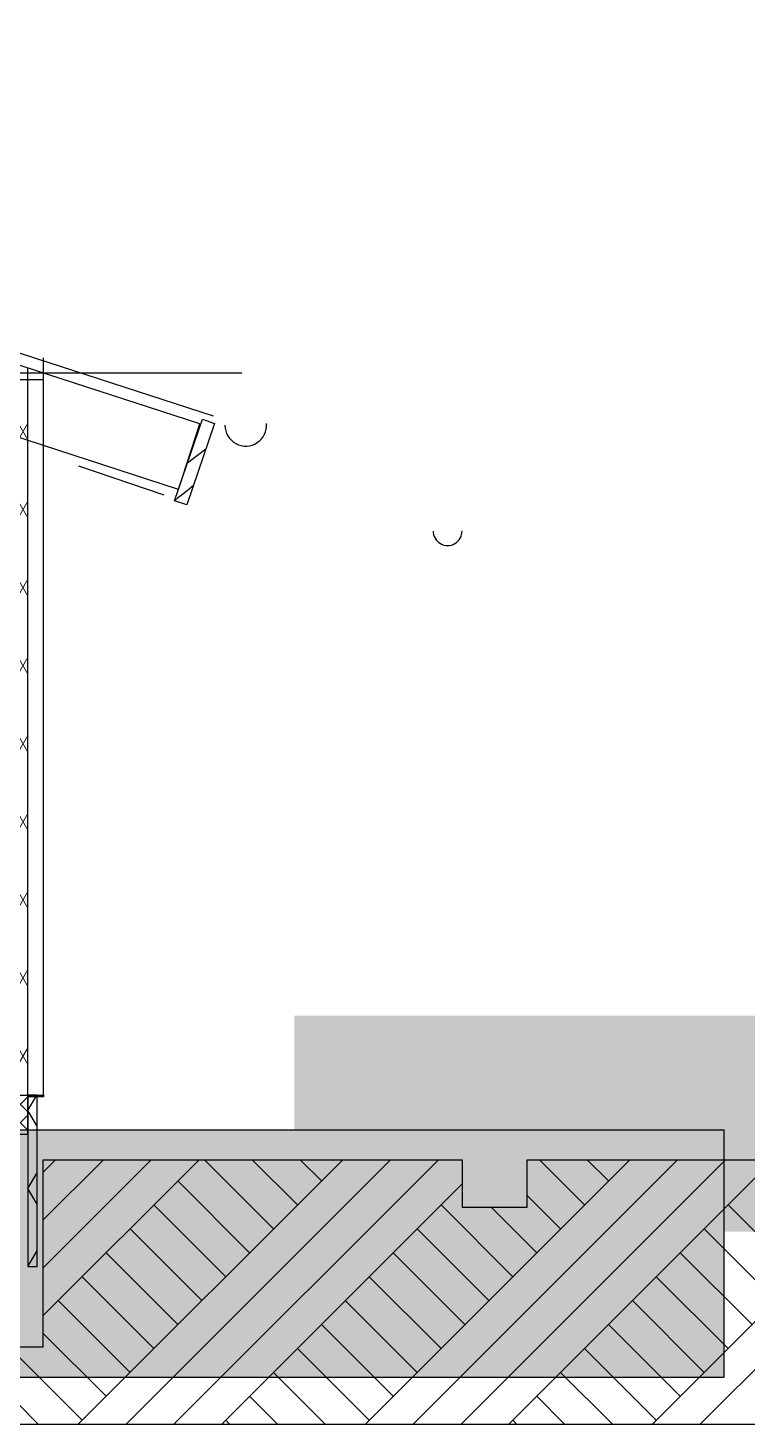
# Model space of a CAD drawing. Header units: millimetres. Extents: x -242231 to 419123, y -2399 to 525285.
# Drawn here: x -212732 to -209969, y 25203 to 30569 of the extents above; entities that cross this region are included whole.
import ezdxf

# ---------------------------------------------------------------- set-up
doc = ezdxf.new("R2010")
doc.units = ezdxf.units.MM
doc.set_wipeout_variables(frame=1)
doc.linetypes.add('Wipeout_Contour', pattern=[1000, 0, -1000])
doc.layers.add('Marker - Section', color=7, linetype='Continuous')

# ---------------------------------------------------------------- blocks, each defined once
blk = doc.blocks.new('*X304')
at = {"layer": 'Marker - Section', "color": 251, "linetype": 'Continuous', "lineweight": 25}
for p, q in [((11354.4, 2482.6), (11321.9, 2457.8)), ((11321.9, 2457.8), (11283.2, 2428.8)), ((11264.2, 2308.1), (11245.9, 2293.5)), ((11282.5, 2322.7), (11264.2, 2308.1)), ((11300.8, 2337.3), (11282.5, 2322.7)), ((11306, 2341.4), (11300.8, 2337.3)), ((11245.9, 2293.5), (11233.6, 2283.9))]:
    blk.add_line(p, q, dxfattribs=at)

msp = doc.modelspace()

# ---------------------------------------------------------------- hatches: boundary and pattern name
at = {"linetype": 'Continuous', "lineweight": 0}
msp.add_hatch(color=255, dxfattribs=at).paths.add_polyline_path([(-212841.547, 25384.267), (-210056.235, 25384.267), (-210056.235, 26334.267), (-212841.547, 26334.267)], flags=0)

# ---------------------------------------------------------------- linework, layer by layer
at = {"linetype": 'Continuous'}
for p, q in [((-216615.726, 30568.535), (-212020.66, 29078.131)), ((-212071.258, 29046.828), (-216621.147, 30525.176)), ((-212153.146, 28794.804), (-216621.147, 30246.546)), ((-212671.886, 28578.142), (-212671.886, 29300.524)), ((-211910.796, 29241.5), (-214231.044, 29241.5)), ((-212731.886, 28728.126), (-212731.886, 29261.2)), ((-212901.886, 29217.467), (-212731.886, 29217.467)), ((-212731.886, 29217.467), (-212671.886, 29217.467)), ((-212671.886, 28080.309), (-212671.886, 29238.68)), ((-212169.267, 28751.418), (-212061.846, 29064.522)), ((-212153.146, 28794.804), (-212071.258, 29046.828)), ((-212014.618, 29048.319), (-212122.039, 28735.215)), ((-212061.846, 29064.522), (-212014.618, 29048.319)), ((-212208.764, 28772.85), (-212536.051, 28883.894)), ((-212122.039, 28735.215), (-212169.267, 28751.418)), ((-218111.428, 26317.467), (-212732.089, 26317.467)), ((-212841.547, 26334.267), (-210056.235, 26334.267)), ((-210056.235, 25384.267), (-210056.235, 26334.267)), ((-211062.854, 26217.919), (-212674.558, 26217.919)), ((-212674.558, 26217.919), (-212674.558, 25498.537)), ((-211062.854, 26035.825), (-211062.854, 26217.919)), ((-208014.184, 26217.919), (-210814.633, 26217.919)), ((-210814.633, 26217.919), (-210814.633, 26035.825)), ((-210814.633, 26035.825), (-211062.854, 26035.825)), ((-212732.089, 25808.67), (-212697.071, 25808.67)), ((-212674.558, 25498.537), (-213004.821, 25498.537)), ((-212841.547, 25384.267), (-210056.235, 25384.267)), ((-232766.233, 25203.363), (-208014.184, 25203.363))]:
    msp.add_line(p, q, dxfattribs=at)
at = {"color": 251, "linetype": 'Continuous', "lineweight": 25}
for p, q in [((-212697.071, 26348.018), (-212732.089, 26408.67)), ((-212732.089, 26108.67), (-212697.071, 26169.322)), ((-212697.071, 26048.018), (-212732.089, 26108.67)), ((-212732.089, 25808.67), (-212697.071, 25869.322))]:
    msp.add_line(p, q, dxfattribs=at)
at = {"color": 251, "linetype": 'Continuous', "lineweight": 15}
for p, q in [((-212674.558, 26170.436), (-212627.075, 26217.919)), ((-212674.558, 25618.892), (-212075.532, 26217.919)), ((-212674.558, 25802.74), (-212259.38, 26217.919)), ((-212674.558, 25986.588), (-212443.227, 26217.919)), ((-212538.544, 25203.363), (-211523.989, 26217.919)), ((-212354.696, 25203.363), (-211340.141, 26217.919)), ((-212170.848, 25203.363), (-211156.293, 26217.919)), ((-211788.28, 25953.627), (-212052.572, 26217.919)), ((-211696.356, 26045.551), (-211868.724, 26217.919)), ((-211604.432, 26137.475), (-211684.876, 26217.919)), ((-211435.457, 25203.363), (-210420.902, 26217.919)), ((-211251.61, 25203.363), (-210237.054, 26217.919)), ((-211067.762, 25203.363), (-210053.206, 26217.919)), ((-210883.914, 25203.363), (-209869.359, 26217.919)), ((-210593.27, 26045.551), (-210765.637, 26217.919)), ((-210501.346, 26137.475), (-210581.789, 26217.919)), ((-210332.371, 25203.363), (-209317.815, 26217.919)), ((-210148.523, 25203.363), (-209133.968, 26217.919)), ((-211880.204, 25861.703), (-212155.976, 26137.475)), ((-211987.001, 25203.363), (-211062.854, 26127.51)), ((-210685.194, 25953.627), (-210814.633, 26083.067)), ((-211972.128, 25769.78), (-212247.899, 26045.551)), ((-210869.041, 25769.78), (-211144.813, 26045.551)), ((-210777.117, 25861.703), (-210951.239, 26035.825)), ((-209765.955, 25769.78), (-210041.726, 26045.551)), ((-212064.052, 25677.856), (-212339.823, 25953.627)), ((-210960.965, 25677.856), (-211236.737, 25953.627)), ((-209857.879, 25677.856), (-210133.65, 25953.627)), ((-212155.976, 25585.932), (-212431.747, 25861.703)), ((-211052.889, 25585.932), (-211328.661, 25861.703)), ((-209949.802, 25585.932), (-210225.574, 25861.703)), ((-212247.899, 25494.008), (-212523.671, 25769.78)), ((-211144.813, 25494.008), (-211420.585, 25769.78)), ((-210041.726, 25494.008), (-210317.498, 25769.78)), ((-212339.823, 25402.084), (-212615.595, 25677.856)), ((-211236.737, 25402.084), (-211512.508, 25677.856)), ((-210133.65, 25402.084), (-210409.422, 25677.856)), ((-212431.747, 25310.16), (-212674.558, 25552.971)), ((-211328.661, 25310.16), (-211604.432, 25585.932)), ((-210225.574, 25310.16), (-210501.346, 25585.932)), ((-212523.671, 25218.236), (-212799.443, 25494.008)), ((-211420.585, 25218.236), (-211696.356, 25494.008)), ((-210317.498, 25218.236), (-210593.27, 25494.008)), ((-212692.646, 25203.363), (-212891.367, 25402.084)), ((-211589.559, 25203.363), (-211788.28, 25402.084)), ((-210486.473, 25203.363), (-210685.194, 25402.084)), ((-211773.407, 25203.363), (-211880.204, 25310.16)), ((-210670.321, 25203.363), (-210777.117, 25310.16)), ((-211957.255, 25203.363), (-211972.128, 25218.236)), ((-210854.168, 25203.363), (-210869.041, 25218.236))]:
    msp.add_line(p, q, dxfattribs=at)
at = {"linetype": 'Continuous'}
for centre, radius, start, end in [((-211895.124, 29041.578), 79.985, 180, 5.226823), ((-211119.537, 28634.894), 55.498, 179.58179, 1.181189)]:
    msp.add_arc(centre, radius, start, end, dxfattribs=at)

# ---------------------------------------------------------------- block references
at = {"color": 251, "linetype": 'Continuous', "lineweight": 25}
msp.add_blockref('*X304', (-223402.723, 26467.467), dxfattribs=at)

# ---------------------------------------------------------------- wipeouts: each hides what was drawn before it
at = {"color": 254, "linetype": 'Wipeout_Contour', "lineweight": 0, "ltscale": 42803.01913}
msp.add_wipeout([(-212732.089, 26467.467), (-212732.089, 26461.334), (-212671.85, 26461.334), (-212671.85, 26467.467)], dxfattribs=at)

# ---------------------------------------------------------------- next in the draw order: hatches: boundary and pattern name
at = {"linetype": 'Continuous', "lineweight": 0}
h = msp.add_hatch(dxfattribs=at)
h.set_pattern_fill('BATT_INSULATION', color=1, style=0, pattern_type=2)
h.set_pattern_definition([(60, (-223402.72, 26467.47), (-129.9038, 75), []), (120, (-223402.72, 26467.47), (129.9038, 75), [])])
h.paths.add_polyline_path([(-212731.886, 29217.467), (-212901.886, 29217.467), (-212901.886, 26467.467), (-212731.886, 26467.467)], flags=0)
msp.add_hatch(color=255, dxfattribs=at).paths.add_polyline_path([(-208938.098, 25943.074), (-208938.098, 26773.066), (-211708.457, 26773.066), (-211708.457, 26279.405), (-212725.388, 26279.405), (-212725.388, 25877.504), (-211708.457, 25877.504), (-211708.457, 25943.074)], flags=0)
h = msp.add_hatch(dxfattribs=at)
h.set_pattern_fill('GRID_5X5_DIAGONAL', color=1, style=0, pattern_type=2)
h.set_pattern_definition([(45, (-223402.723, 26467.467), (-35.35534, 35.35534), []), (135, (-223402.723, 26467.467), (35.35534, 35.35534), [])])
h.paths.add_polyline_path([(-218111.428, 26317.467), (-212732.089, 26317.467), (-212732.089, 26467.467), (-218111.428, 26467.467)], flags=0)

# ---------------------------------------------------------------- next in the draw order: linework, layer by layer
at = {"linetype": 'Continuous'}
for p, q in [((-212731.886, 26467.467), (-212731.886, 29217.467)), ((-212731.886, 26467.467), (-212731.886, 29217.467)), ((-212671.886, 26467.467), (-212671.886, 29217.467)), ((-218111.428, 26467.467), (-212732.089, 26467.467)), ((-212901.886, 26467.467), (-212731.886, 26467.467)), ((-212732.089, 26317.467), (-212732.089, 26467.467)), ((-212697.071, 26467.467), (-212732.089, 26467.467)), ((-212732.089, 26467.467), (-212732.089, 25808.67)), ((-212671.85, 26461.334), (-212732.089, 26461.334)), ((-212731.886, 26467.467), (-212671.886, 26467.467)), ((-212697.071, 25808.67), (-212697.071, 26467.467)), ((-212671.85, 26467.467), (-212671.886, 26467.467)), ((-212671.85, 26467.467), (-212671.85, 26461.334))]:
    msp.add_line(p, q, dxfattribs=at)
at = {"color": 251, "linetype": 'Continuous', "lineweight": 25}
msp.add_line((-212732.089, 26408.67), (-212698.142, 26467.467), dxfattribs=at)

doc.saveas('drawing.dxf')
